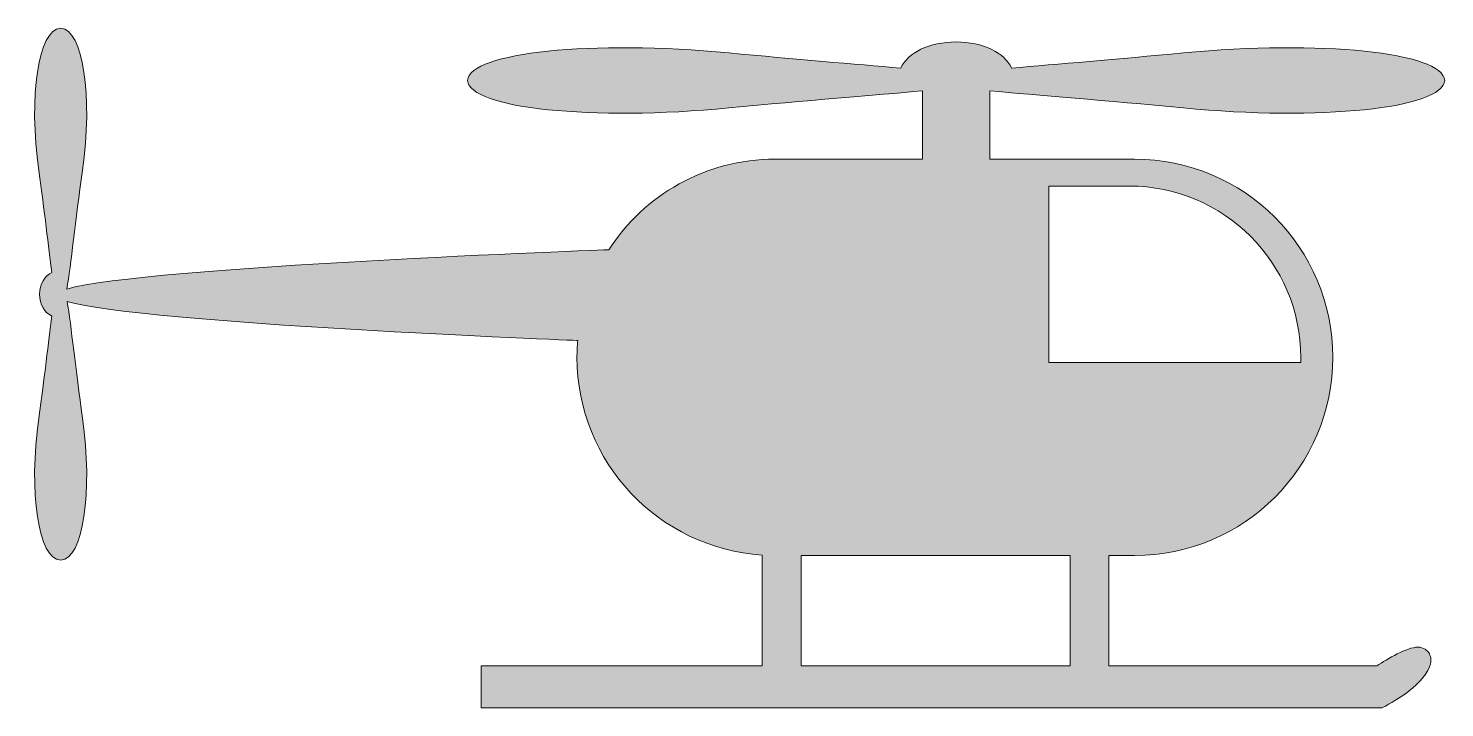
# Model space of a CAD drawing. Header units: inches. Extents: x 0 to 102, y 0 to 49.
import ezdxf

# ---------------------------------------------------------------- set-up
doc = ezdxf.new("R2010")
doc.units = ezdxf.units.IN
doc.header["$MEASUREMENT"] = 0
doc.layers.add('Layer 1', color=7, linetype='Continuous')

msp = doc.modelspace()

# ---------------------------------------------------------------- hatches: boundary and pattern name
at = {"layer": 'Layer 1', "true_color": 0x00adee}
h = msp.add_hatch(color=140, dxfattribs=at)
h.dxf.hatch_style = 2
edge = h.paths.add_edge_path()
edge.add_spline(control_points=[(2.35, 29.27), (7.74, 27.69), (39.13, 26.46), (39.13, 26.46), (39.1, 26.06), (39.08, 25.66), (39.08, 25.25), (39.08, 17.68), (44.97, 11.49), (52.43, 11), (52.43, 11), (52.43, 3.02), (52.43, 3.02), (52.43, 3.02), (32.17, 3.02), (32.17, 3.02), (32.17, 3.02), (32.17, 0), (32.17, 0), (32.17, 0), (97.1, 0), (97.1, 0), (97.1, 0), (97.26, 0.08), (97.26, 0.08), (97.53, 0.22), (99.93, 1.46), (100.51, 2.95), (100.7, 3.44), (100.58, 3.77), (100.45, 3.96), (100.35, 4.11), (100.11, 4.36), (99.65, 4.36), (98.91, 4.36), (97.46, 3.5), (96.71, 3.02), (96.71, 3.02), (77.41, 3.02), (77.41, 3.02), (77.41, 3.02), (77.41, 10.97), (77.41, 10.97), (77.41, 10.97), (79.26, 10.97), (79.26, 10.97), (87.15, 10.97), (93.54, 17.37), (93.54, 25.25), (93.54, 33.14), (87.15, 39.53), (79.26, 39.53), (79.26, 39.53), (68.82, 39.53), (68.82, 39.53), (68.82, 39.53), (68.82, 44.46), (68.82, 44.46), (72.17, 44.13), (77.21, 43.76), (82.78, 43.22), (92.55, 42.27), (101.49, 43.17), (101.6, 45.2), (101.49, 47.23), (92.55, 48.13), (82.78, 47.19), (78.02, 46.72), (73.64, 46.38), (70.38, 46.09), (69.92, 47.18), (68.31, 47.98), (66.4, 47.98), (64.49, 47.98), (62.88, 47.18), (62.42, 46.09), (59.16, 46.38), (54.78, 46.72), (50.02, 47.19), (40.25, 48.13), (31.31, 47.23), (31.2, 45.2), (31.31, 43.17), (40.25, 42.27), (50.02, 43.22), (55.59, 43.76), (60.63, 44.13), (63.98, 44.46), (63.98, 44.46), (63.98, 39.53), (63.98, 39.53), (63.98, 39.53), (53.36, 39.53), (53.36, 39.53), (48.33, 39.53), (43.91, 36.93), (41.37, 33), (41.37, 33), (7.82, 31.77), (2.32, 30.17), (2.62, 31.89), (2.94, 35.1), (3.45, 38.71), (4.21, 44.03), (3.49, 48.9), (1.88, 48.96), (0.26, 48.9), (-0.45, 44.03), (0.3, 38.71), (0.71, 35.81), (1, 33.18), (1.25, 31.36), (0.73, 31.12), (0.36, 30.51), (0.36, 29.79), (0.36, 29.07), (0.73, 28.46), (1.25, 28.22), (1, 26.4), (0.71, 23.77), (0.3, 20.87), (-0.45, 15.55), (0.26, 10.68), (1.88, 10.63), (3.49, 10.68), (4.21, 15.55), (3.45, 20.87), (2.95, 24.39), (2.64, 27.52), (2.35, 29.27)], knot_values=[0, 0, 0, 0, 1, 1, 1, 2, 2, 2, 3, 3, 3, 4, 4, 4, 5, 5, 5, 6, 6, 6, 7, 7, 7, 8, 8, 8, 9, 9, 9, 10, 10, 10, 11, 11, 11, 12, 12, 12, 13, 13, 13, 14, 14, 14, 15, 15, 15, 16, 16, 16, 17, 17, 17, 18, 18, 18, 19, 19, 19, 20, 20, 20, 21, 21, 21, 22, 22, 22, 23, 23, 23, 24, 24, 24, 25, 25, 25, 26, 26, 26, 27, 27, 27, 28, 28, 28, 29, 29, 29, 30, 30, 30, 31, 31, 31, 32, 32, 32, 33, 33, 33, 34, 34, 34, 35, 35, 35, 36, 36, 36, 37, 37, 37, 38, 38, 38, 39, 39, 39, 40, 40, 40, 41, 41, 41, 42, 42, 42, 43, 43, 43, 43], degree=3, periodic=1)
edge = h.paths.add_edge_path()
edge.add_spline(control_points=[(73.08, 37.59), (73.08, 37.59), (78.87, 37.59), (78.87, 37.59), (85.69, 37.59), (91.23, 32.05), (91.23, 25.23), (91.23, 25.11), (91.23, 25), (91.23, 24.88), (91.23, 24.88), (73.08, 24.88), (73.08, 24.88), (73.08, 24.88), (73.08, 37.59), (73.08, 37.59)], knot_values=[0, 0, 0, 0, 1, 1, 1, 2, 2, 2, 3, 3, 3, 4, 4, 4, 5, 5, 5, 5], degree=3, periodic=1)
h.paths.add_polyline_path([(55.23, 10.97), (74.61, 10.97), (74.61, 3.02), (55.23, 3.02)])

# ---------------------------------------------------------------- linework, layer by layer
at = {"layer": 'Layer 1', "lineweight": 0}
msp.add_lwpolyline([(55.23, 10.97), (74.61, 10.97), (74.61, 3.02), (55.23, 3.02), (55.23, 10.97)], dxfattribs=at)
for points, knots in [([(2.35, 29.27), (7.74, 27.69), (39.13, 26.46), (39.13, 26.46), (39.1, 26.06), (39.08, 25.66), (39.08, 25.25), (39.08, 17.68), (44.97, 11.49), (52.43, 11), (52.43, 11), (52.43, 3.02), (52.43, 3.02), (52.43, 3.02), (32.17, 3.02), (32.17, 3.02), (32.17, 3.02), (32.17, 0), (32.17, 0), (32.17, 0), (97.1, 0), (97.1, 0), (97.1, 0), (97.26, 0.08), (97.26, 0.08), (97.53, 0.22), (99.93, 1.46), (100.51, 2.95), (100.7, 3.44), (100.58, 3.77), (100.45, 3.96), (100.35, 4.11), (100.11, 4.36), (99.65, 4.36), (98.91, 4.36), (97.46, 3.5), (96.71, 3.02), (96.71, 3.02), (77.41, 3.02), (77.41, 3.02), (77.41, 3.02), (77.41, 10.97), (77.41, 10.97), (77.41, 10.97), (79.26, 10.97), (79.26, 10.97), (87.15, 10.97), (93.54, 17.37), (93.54, 25.25), (93.54, 33.14), (87.15, 39.53), (79.26, 39.53), (79.26, 39.53), (68.82, 39.53), (68.82, 39.53), (68.82, 39.53), (68.82, 44.46), (68.82, 44.46), (72.17, 44.13), (77.21, 43.76), (82.78, 43.22), (92.55, 42.27), (101.49, 43.17), (101.6, 45.2), (101.49, 47.23), (92.55, 48.13), (82.78, 47.19), (78.02, 46.72), (73.64, 46.38), (70.38, 46.09), (69.92, 47.18), (68.31, 47.98), (66.4, 47.98), (64.49, 47.98), (62.88, 47.18), (62.42, 46.09), (59.16, 46.38), (54.78, 46.72), (50.02, 47.19), (40.25, 48.13), (31.31, 47.23), (31.2, 45.2), (31.31, 43.17), (40.25, 42.27), (50.02, 43.22), (55.59, 43.76), (60.63, 44.13), (63.98, 44.46), (63.98, 44.46), (63.98, 39.53), (63.98, 39.53), (63.98, 39.53), (53.36, 39.53), (53.36, 39.53), (48.33, 39.53), (43.91, 36.93), (41.37, 33), (41.37, 33), (7.82, 31.77), (2.32, 30.17), (2.62, 31.89), (2.94, 35.1), (3.45, 38.71), (4.21, 44.03), (3.49, 48.9), (1.88, 48.96), (0.26, 48.9), (-0.45, 44.03), (0.3, 38.71), (0.71, 35.81), (1, 33.18), (1.25, 31.36), (0.73, 31.12), (0.36, 30.51), (0.36, 29.79), (0.36, 29.07), (0.73, 28.46), (1.25, 28.22), (1, 26.4), (0.71, 23.77), (0.3, 20.87), (-0.45, 15.55), (0.26, 10.68), (1.88, 10.63), (3.49, 10.68), (4.21, 15.55), (3.45, 20.87), (2.95, 24.39), (2.64, 27.52), (2.35, 29.27)], [0, 0, 0, 0, 1, 1, 1, 2, 2, 2, 3, 3, 3, 4, 4, 4, 5, 5, 5, 6, 6, 6, 7, 7, 7, 8, 8, 8, 9, 9, 9, 10, 10, 10, 11, 11, 11, 12, 12, 12, 13, 13, 13, 14, 14, 14, 15, 15, 15, 16, 16, 16, 17, 17, 17, 18, 18, 18, 19, 19, 19, 20, 20, 20, 21, 21, 21, 22, 22, 22, 23, 23, 23, 24, 24, 24, 25, 25, 25, 26, 26, 26, 27, 27, 27, 28, 28, 28, 29, 29, 29, 30, 30, 30, 31, 31, 31, 32, 32, 32, 33, 33, 33, 34, 34, 34, 35, 35, 35, 36, 36, 36, 37, 37, 37, 38, 38, 38, 39, 39, 39, 40, 40, 40, 41, 41, 41, 42, 42, 42, 43, 43, 43, 43]), ([(73.08, 37.59), (73.08, 37.59), (78.87, 37.59), (78.87, 37.59), (85.69, 37.59), (91.23, 32.05), (91.23, 25.23), (91.23, 25.11), (91.23, 25), (91.23, 24.88), (91.23, 24.88), (73.08, 24.88), (73.08, 24.88), (73.08, 24.88), (73.08, 37.59), (73.08, 37.59)], [0, 0, 0, 0, 1, 1, 1, 2, 2, 2, 3, 3, 3, 4, 4, 4, 5, 5, 5, 5])]:
    msp.add_open_spline(points, degree=3, knots=knots, dxfattribs=at)

doc.saveas('drawing.dxf')
